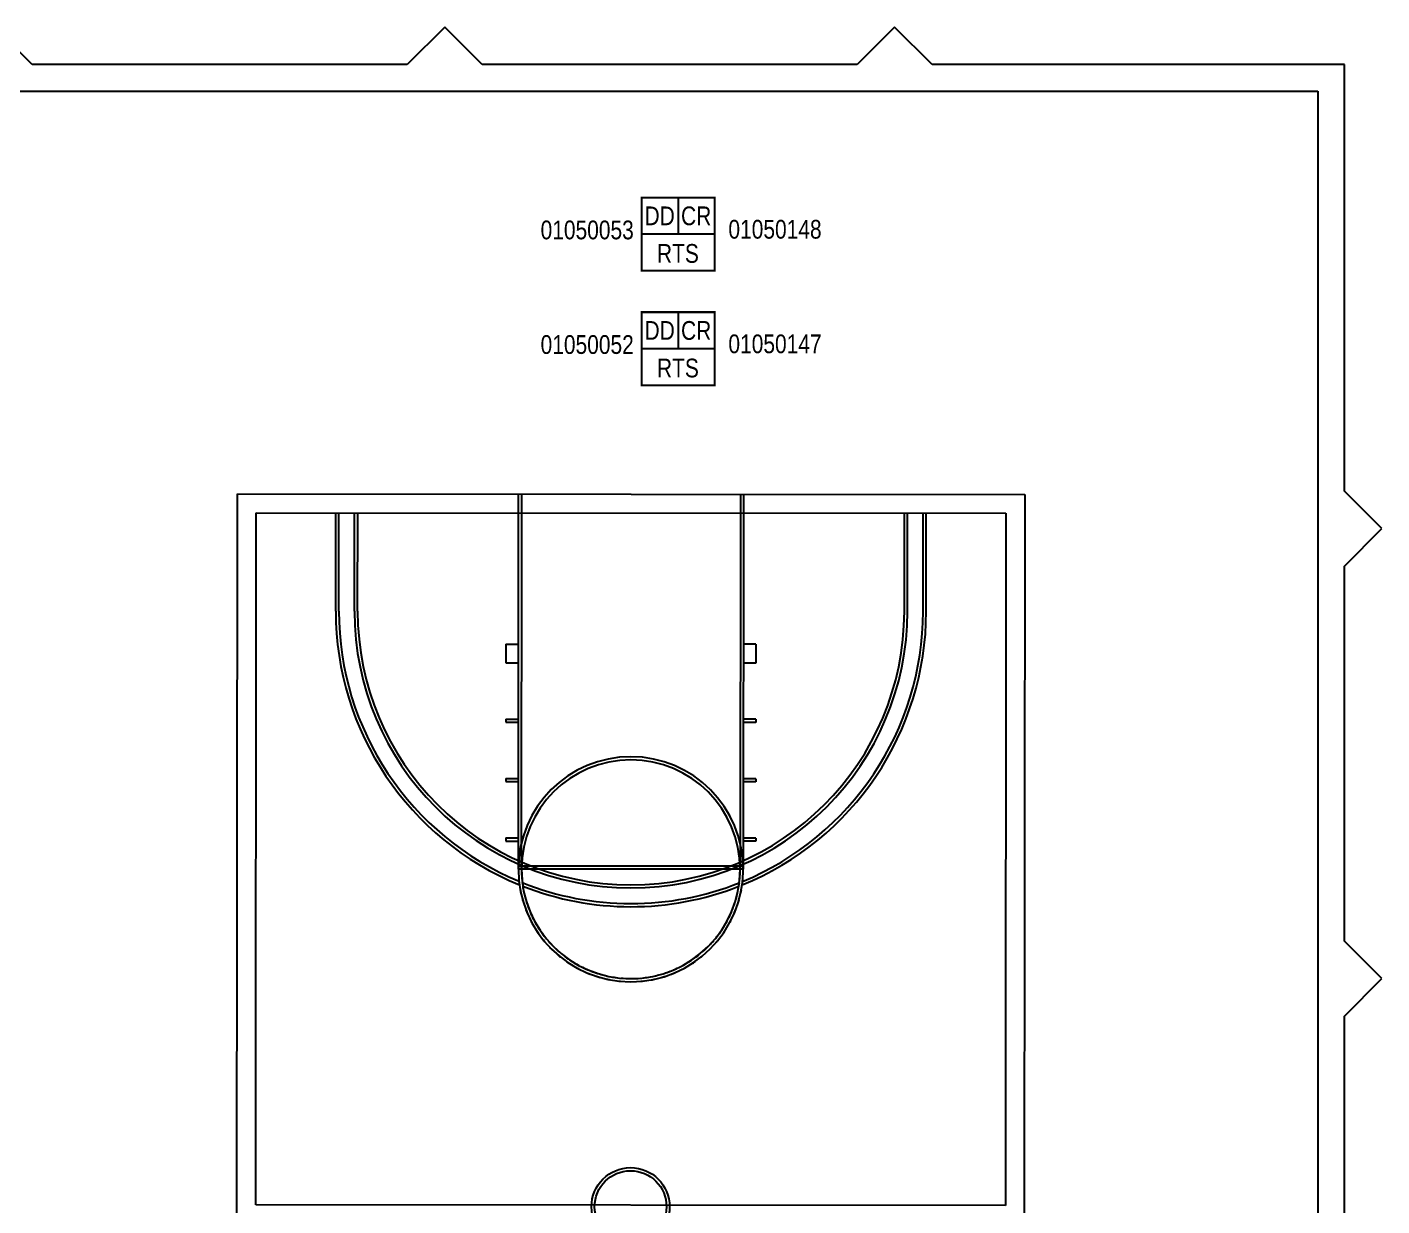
# Model space of a CAD drawing. Header units: inches. Extents: x 9349 to 17082, y 17684 to 25415.
# Drawn here: x 15592 to 16459, y 24016 to 24770 of the extents above; entities that cross this region are included whole.
import ezdxf
from ezdxf.enums import TextEntityAlignment as Align

# ---------------------------------------------------------------- set-up
doc = ezdxf.new("R2010")
doc.units = ezdxf.units.IN
doc.header["$LTSCALE"] = 0.25
doc.header["$MEASUREMENT"] = 0
for name, color, linetype in [('BACKGROUND', 8, 'Continuous'), ('DUCT DETECTOR', 1, 'Continuous'), ('RELAY MODULES', 1, 'Continuous'), ('REMOTE TEST STATION', 1, 'Continuous')]:
    doc.layers.add(name, color=color, linetype=linetype)
doc.styles.add('Arial', font='arial.ttf', dxfattribs={"width": 0.8})

# ---------------------------------------------------------------- blocks, each defined once
blk = doc.blocks.new('SIGA-CR')
at = {"layer": 'RELAY MODULES', "const_width": 1.3}
blk.add_lwpolyline([(-11.5, -11.68), (-11.5, 11.7), (11.89, 11.7), (11.89, -11.68)], close=True, dxfattribs=at)
at = {"layer": 'RELAY MODULES', "style": 'Arial', "width": 0.8}
blk.add_text('CR', height=12, dxfattribs=at).set_placement((0, 0), align=Align.MIDDLE)
for tag, p in [('ADDRESS', (20.64, 8.96)), ('ZONE', (20.64, -8.58))]:
    blk.add_attdef(tag, text='', height=12, dxfattribs=at).set_placement(p, align=Align.MIDDLE_LEFT)
blk.add_attdef('SUBSCRIPT', text='', height=12, dxfattribs=at).set_placement((-16.56, -9.02), align=Align.MIDDLE_RIGHT)
blk = doc.blocks.new('SIGA-SD')
at = {"layer": 'DUCT DETECTOR', "const_width": 1.3}
blk.add_lwpolyline([(-11.5, -11.68), (-11.5, 11.7), (11.89, 11.7), (11.89, -11.68)], close=True, dxfattribs=at)
at = {"layer": 'DUCT DETECTOR', "style": 'Arial', "width": 0.8}
blk.add_text('DD', height=12, dxfattribs=at).set_placement((0, 0), align=Align.MIDDLE)
for tag, p in [('ADDRESS', (20.64, 8.96)), ('ZONE', (20.64, -8.58))]:
    blk.add_attdef(tag, text='', height=12, dxfattribs=at).set_placement(p, align=Align.MIDDLE_LEFT)
blk.add_attdef('SUBSCRIPT', text='', height=12, dxfattribs=at).set_placement((-16.56, -9.02), align=Align.MIDDLE_RIGHT)
blk = doc.blocks.new('SD-TRK')
at = {"layer": 'REMOTE TEST STATION', "const_width": 1.25}
blk.add_lwpolyline([(-23.19, 12.37), (23.58, 12.37), (23.58, -11.01), (-23.19, -11.01)], close=True, dxfattribs=at)
at = {"layer": 'REMOTE TEST STATION', "style": 'Arial', "width": 0.8}
blk.add_text('RTS', height=12, dxfattribs=at).set_placement((0, 0), align=Align.MIDDLE)
blk.add_attdef('DD_NUMBER', text='', height=12, dxfattribs=at).set_placement((29.49, 10.17), align=Align.MIDDLE_LEFT)

msp = doc.modelspace()

# ---------------------------------------------------------------- linework, layer by layer
at = {"layer": 'BACKGROUND'}
for p, q in [((15595.21, 24746.21), (15571.21, 24770.21)), ((15859.21, 24770.21), (15835.21, 24746.21)), ((15883.21, 24746.21), (15859.21, 24770.21)), ((16147.21, 24770.21), (16123.21, 24746.21)), ((16171.21, 24746.21), (16147.21, 24770.21)), ((15835.21, 24746.21), (15595.21, 24746.21)), ((16123.21, 24746.21), (15883.21, 24746.21)), ((16418.21, 24746.21), (16171.21, 24746.21)), ((16435.21, 24746.21), (16418.21, 24746.21)), ((16435.21, 24473.21), (16435.21, 24746.21)), ((13572.21, 24729.21), (16418.21, 24729.21)), ((16418.21, 24729.21), (16418.21, 23479.21)), ((15725.89, 23559.39), (15726.53, 24471.39)), ((15726.53, 24471.39), (16230.53, 24471.04)), ((15906.36, 24231.27), (15906.53, 24471.27)), ((15908.36, 24231.26), (15908.53, 24471.26)), ((16048.53, 24471.17), (16048.36, 24231.17)), ((16050.53, 24471.16), (16050.36, 24231.16)), ((16230.53, 24471.04), (16229.89, 23559.04)), ((16459.21, 24449.21), (16435.21, 24473.21)), ((15738.21, 24016.38), (15738.52, 24459.38)), ((15738.52, 24459.38), (16218.52, 24459.05)), ((15789.48, 24396.35), (15789.52, 24459.35)), ((15791.48, 24396.35), (15791.52, 24459.35)), ((15801.48, 24396.34), (15801.52, 24459.34)), ((15803.48, 24396.34), (15803.52, 24459.34)), ((16153.48, 24396.09), (16153.52, 24459.09)), ((16155.48, 24396.09), (16155.52, 24459.09)), ((16165.48, 24396.08), (16165.52, 24459.08)), ((16167.48, 24396.08), (16167.52, 24459.08)), ((16218.52, 24459.05), (16218.21, 24016.05)), ((16435.21, 24425.21), (16459.21, 24449.21)), ((16435.21, 24185.21), (16435.21, 24425.21)), ((15898.46, 24375.27), (15898.46, 24363.27)), ((15898.46, 24375.27), (15906.46, 24375.27)), ((16058.46, 24375.16), (16050.46, 24375.16)), ((16058.46, 24375.16), (16058.46, 24363.16)), ((15898.46, 24363.27), (15906.46, 24363.27)), ((16058.46, 24363.16), (16050.46, 24363.16)), ((15898.43, 24327.27), (15898.43, 24325.27)), ((15898.43, 24327.27), (15906.43, 24327.27)), ((15898.43, 24325.27), (15906.43, 24325.27)), ((16058.43, 24327.16), (16050.43, 24327.16)), ((16058.43, 24325.16), (16050.43, 24325.16)), ((16058.43, 24327.16), (16058.43, 24325.16)), ((15898.4, 24289.27), (15898.4, 24287.27)), ((15898.4, 24289.27), (15906.4, 24289.27)), ((15898.4, 24287.27), (15906.4, 24287.27)), ((16058.4, 24289.16), (16050.4, 24289.16)), ((16058.4, 24287.16), (16050.4, 24287.16)), ((16058.4, 24289.16), (16058.4, 24287.16)), ((15898.38, 24251.27), (15898.38, 24249.27)), ((15898.38, 24251.27), (15906.38, 24251.27)), ((16058.38, 24251.16), (16050.38, 24251.16)), ((16058.38, 24251.16), (16058.38, 24249.16)), ((15898.38, 24249.27), (15906.38, 24249.27)), ((16058.38, 24249.16), (16050.38, 24249.16)), ((16050.36, 24233.16), (15906.36, 24233.27)), ((15908.36, 24231.26), (15906.36, 24231.27)), ((16048.36, 24231.17), (15908.36, 24231.26)), ((16050.36, 24231.16), (16048.36, 24231.17)), ((16459.21, 24161.21), (16435.21, 24185.21)), ((16435.21, 24137.21), (16459.21, 24161.21)), ((16435.21, 23897.21), (16435.21, 24137.21)), ((16218.21, 24016.05), (15738.21, 24016.38))]:
    msp.add_line(p, q, dxfattribs=at)
for radius in [25, 23]:
    msp.add_circle((15978.21, 24015.21), radius, dxfattribs=at)
for centre, radius, start, end in [((15978.48, 24396.21), 189, 179.95973, 247.80139), ((15978.48, 24396.21), 187, 179.95973, 247.45696), ((15978.48, 24396.21), 177, 179.95973, 359.95973), ((15978.48, 24396.21), 175, 179.95973, 359.95973), ((15978.48, 24396.21), 189, 292.11808, 359.95973), ((15978.48, 24396.21), 187, 292.4625, 359.95973), ((15978.36, 24231.21), 72, 359.95973, 179.95973), ((15978.36, 24231.21), 70, 359.95973, 179.95973), ((15978.36, 24231.21), 72, 179.95973, 359.95973), ((15978.36, 24231.21), 70, 179.95973, 359.95973), ((15978.36, 24231.21), 70, 179.95973, 185.18614), ((15978.36, 24231.21), 70, 354.73333, 359.95973), ((15978.36, 24231.21), 72, 185.18614, 186.86801), ((15978.36, 24231.21), 72, 190.43678, 192.39454), ((15978.36, 24231.21), 70, 186.86801, 190.43678), ((15978.48, 24396.21), 187, 248.16127, 291.7582), ((15978.48, 24396.21), 189, 248.49824, 291.42122), ((15978.36, 24231.21), 70, 192.39454, 195.73696), ((15978.36, 24231.21), 70, 349.48269, 353.05146), ((15978.36, 24231.21), 72, 347.52493, 349.48269), ((15978.36, 24231.21), 72, 353.05146, 354.73333), ((15978.36, 24231.21), 72, 195.73696, 197.72356), ((15978.36, 24231.21), 70, 197.72356, 201.16741), ((15978.36, 24231.21), 70, 338.75206, 342.19591), ((15978.36, 24231.21), 70, 344.18251, 347.52493), ((15978.36, 24231.21), 72, 342.19591, 344.18251), ((15978.36, 24231.21), 72, 201.16741, 202.9866), ((15978.36, 24231.21), 70, 202.9866, 207.19642), ((15978.36, 24231.21), 70, 332.72305, 336.93287), ((15978.36, 24231.21), 72, 336.93287, 338.75206), ((15978.36, 24231.21), 72, 207.19642, 208.21949), ((15978.36, 24231.21), 70, 208.21949, 213.442), ((15978.36, 24231.21), 72, 213.442, 214.89422), ((15978.36, 24231.21), 70, 214.89422, 218.68281), ((15978.36, 24231.21), 70, 321.23666, 325.02525), ((15978.36, 24231.21), 70, 326.47747, 331.69998), ((15978.36, 24231.21), 72, 325.02525, 326.47747), ((15978.36, 24231.21), 72, 331.69998, 332.72305), ((15978.36, 24231.21), 72, 218.68281, 220.5878), ((15978.36, 24231.21), 70, 220.5878, 223.96185), ((15978.36, 24231.21), 70, 315.95762, 319.33167), ((15978.36, 24231.21), 72, 319.33167, 321.23666), ((15978.36, 24231.21), 72, 223.96185, 225.95762), ((15978.36, 24231.21), 70, 225.95762, 229.33167), ((15978.36, 24231.21), 72, 229.33167, 231.23666), ((15978.36, 24231.21), 70, 231.23666, 235.02525), ((15978.36, 24231.21), 70, 236.47747, 241.69998), ((15978.36, 24231.21), 70, 298.21949, 303.442), ((15978.36, 24231.21), 70, 304.89422, 308.68281), ((15978.36, 24231.21), 72, 308.68281, 310.5878), ((15978.36, 24231.21), 70, 310.5878, 313.96185), ((15978.36, 24231.21), 72, 313.96185, 315.95762), ((15978.36, 24231.21), 72, 235.02525, 236.47747), ((15978.36, 24231.21), 72, 241.69998, 242.72305), ((15978.36, 24231.21), 70, 242.72305, 246.93287), ((15978.36, 24231.21), 72, 246.93287, 248.75206), ((15978.36, 24231.21), 70, 248.75206, 252.19591), ((15978.36, 24231.21), 70, 287.72356, 291.16741), ((15978.36, 24231.21), 72, 291.16741, 292.9866), ((15978.36, 24231.21), 70, 292.9866, 297.19642), ((15978.36, 24231.21), 72, 297.19642, 298.21949), ((15978.36, 24231.21), 72, 303.442, 304.89422), ((15978.36, 24231.21), 72, 252.19591, 254.18251), ((15978.36, 24231.21), 70, 254.18251, 257.52493), ((15978.36, 24231.21), 72, 257.52493, 259.48269), ((15978.36, 24231.21), 70, 259.48269, 263.05146), ((15978.36, 24231.21), 72, 263.05146, 264.73333), ((15978.36, 24231.21), 70, 264.73333, 275.18614), ((15978.36, 24231.21), 72, 275.18614, 276.86801), ((15978.36, 24231.21), 70, 276.86801, 280.43678), ((15978.36, 24231.21), 72, 280.43678, 282.39454), ((15978.36, 24231.21), 70, 282.39454, 285.73696), ((15978.36, 24231.21), 72, 285.73696, 287.72356)]:
    msp.add_arc(centre, radius, start, end, dxfattribs=at)

# ---------------------------------------------------------------- block references
at = {"layer": 'DUCT DETECTOR'}
for p, values in [((15996.83, 24649.41), {'SUBSCRIPT': '01050053'}), ((15996.83, 24576.06), {'SUBSCRIPT': '01050052'})]:
    msp.add_blockref('SIGA-SD', p, dxfattribs=at).add_auto_attribs(values)
at = {"layer": 'RELAY MODULES'}
for p, values in [((16020.21, 24649.41), {'ZONE': '01050148'}), ((16020.21, 24576.06), {'ZONE': '01050147'})]:
    msp.add_blockref('SIGA-CR', p, dxfattribs=at).add_auto_attribs(values)
at = {"layer": 'REMOTE TEST STATION'}
for p in [(16008.52, 24625.36), (16008.52, 24552.01)]:
    msp.add_blockref('SD-TRK', p, dxfattribs=at)

doc.saveas('drawing.dxf')
